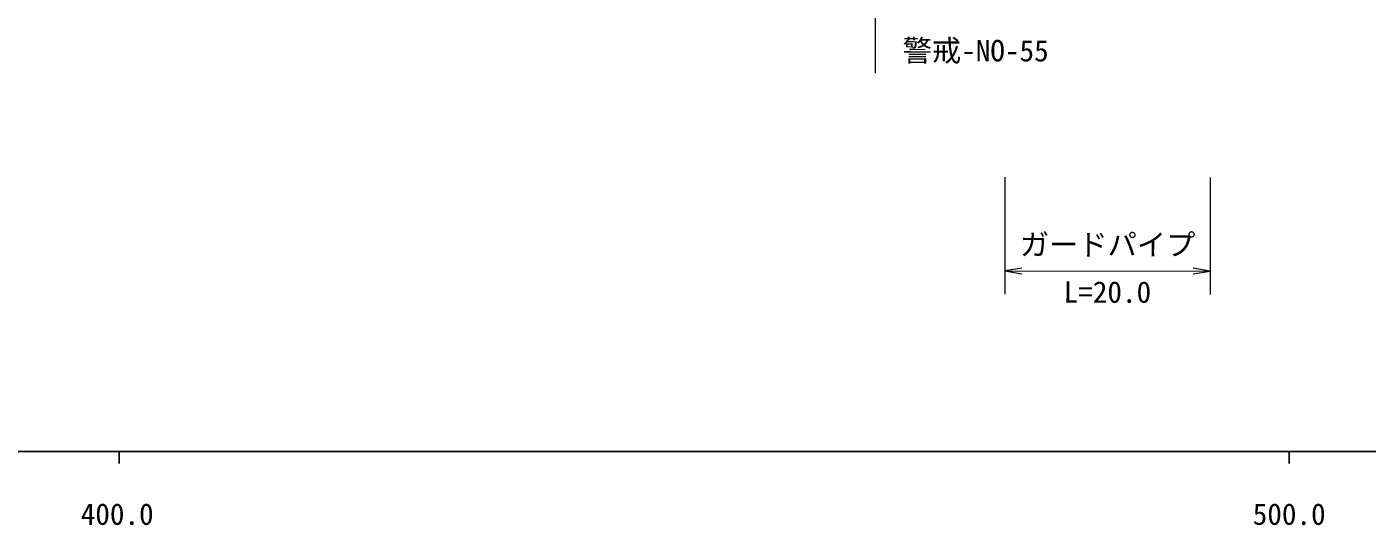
# Model space of a CAD drawing. Units: millimetres, scale not verified. Extents: x 40000 to 680000, y 20000 to 380000.
# Drawn here: x 460121 to 574666, y 198715 to 241314 of the extents above; entities that cross this region are included whole.
import ezdxf
from ezdxf.enums import TextEntityAlignment as Align

# ---------------------------------------------------------------- set-up
doc = ezdxf.new("R2010")
doc.units = ezdxf.units.MM
doc.header["$LTSCALE"] = 1000
for name, color, linetype, lineweight in [('M-STR-STR3', 7, 'Continuous', 13), ('M-STR-STRC', 7, 'Continuous', 13), ('M-TTL-BAND', 7, 'Continuous', 25)]:
    doc.layers.add(name, color=color, linetype=linetype, lineweight=lineweight)
doc.styles.add('ＭＳ ゴシック', font='')
doc.styles.get('ＭＳ ゴシック').set_extended_font_data('MS Gothic')

# ---------------------------------------------------------------- blocks, each defined once
blk = doc.blocks.new('open_arrow')
at = {"color": 0, "linetype": 'Continuous', "lineweight": -2}
blk.add_lwpolyline([(7.5, 1.25), (0, 0), (7.5, -1.25)], dxfattribs=at)

msp = doc.modelspace()

# ---------------------------------------------------------------- linework, layer by layer
at = {"layer": 'M-STR-STR3'}
for p, q in [((543714, 228452), (543700, 218452)), ((561260, 228428), (561247, 218428)), ((543703, 220452), (561249, 220428))]:
    msp.add_line(p, q, dxfattribs=at)
at = {"layer": 'M-STR-STRC'}
msp.add_line((532626, 242155), (532619, 237359), dxfattribs=at)
at = {"layer": 'M-TTL-BAND'}
for p, q in [((40000, 205000), (579000, 205000)), ((468000, 205000), (468000, 204000)), ((568000, 205000), (568000, 204000))]:
    msp.add_line(p, q, dxfattribs=at)

# ---------------------------------------------------------------- block references
at = {"layer": 'M-STR-STR3', "xscale": 193, "yscale": 193}
for p, rotation in [((543703, 220452), 359.9), ((561249, 220428), 179.9)]:
    msp.add_blockref('open_arrow', p, dxfattribs=dict(at, rotation=rotation))

# ---------------------------------------------------------------- texts
at = {"layer": 'M-STR-STR3', "style": 'ＭＳ ゴシック'}
for s, p in [('ガードパイプ', (544977, 221246)), ('L=20.0', (548722, 217183))]:
    msp.add_text(s, height=1833, rotation=359.923, dxfattribs=at).set_placement(p, align=Align.BOTTOM_LEFT)
at = {"layer": 'M-STR-STRC', "style": 'ＭＳ ゴシック'}
msp.add_text('警戒-NO-55', height=1833, rotation=359.923, dxfattribs=at).set_placement((534965, 237820), align=Align.BOTTOM_LEFT)
at = {"layer": 'M-TTL-BAND', "style": 'ＭＳ ゴシック'}
for s, p in [('400.0', (467844, 198195)), ('500.0', (568000, 198195))]:
    msp.add_text(s, height=1833, dxfattribs=at).set_placement(p, align=Align.BOTTOM_CENTER)

doc.saveas('drawing.dxf')
